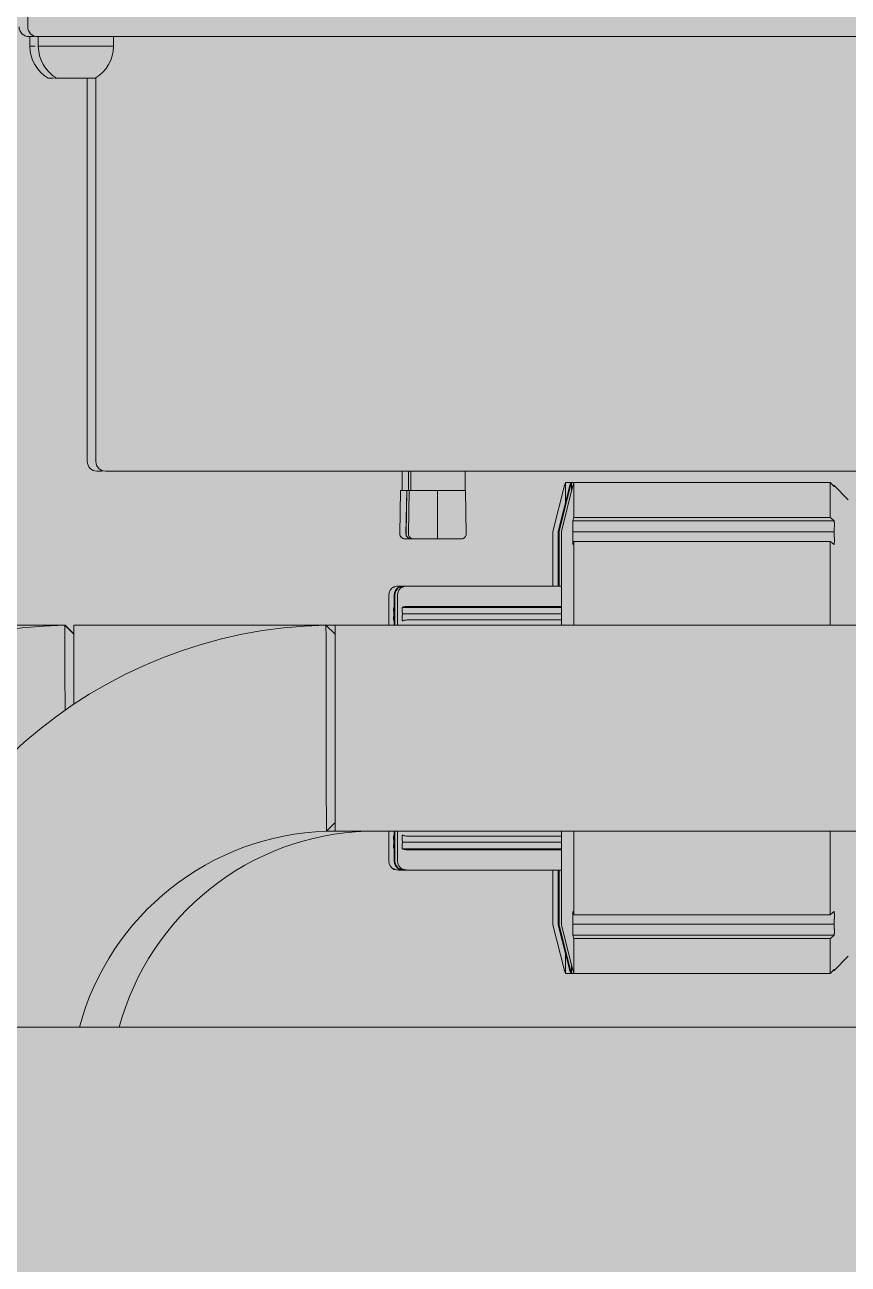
# Model space of a CAD drawing. Header units: centimetres. Extents: x 405564 to 502064, y 46284 to 60634.
# Drawn here: x 484903.15 to 484911.67, y 56693.66 to 56706.49 of the extents above; entities that cross this region are included whole.
import ezdxf

# ---------------------------------------------------------------- set-up
doc = ezdxf.new("R2010")
doc.units = ezdxf.units.CM
doc.layers.get('0').update_dxf_attribs({"color": 8, "lineweight": 9})
doc.layers.add('0-KRCN-MİMARİ-220526', color=8, linetype='Continuous', lineweight=9)
doc.layers.add('Visible (ISO)', color=8, linetype='Continuous', lineweight=18)
doc.layers.add('AS_NOT_MIMARI', color=8, linetype='Continuous')

# ---------------------------------------------------------------- blocks, each defined once
blk = doc.blocks.new('A$Cdfb98813')
h = blk.add_hatch()
h.set_pattern_fill('ANGLE', color=256, scale=0.3)
h.set_pattern_definition([(0, (182.2423, -979.0145), (0, 2.0955), [1.524, -0.5715]), (90, (182.2423, -979.0145), (-2.0955, 1e-16), [1.524, -0.5715])])
h.paths.add_polyline_path([(1918.018, 199.001), (1545.018, 199.001), (1545.018, 300), (1515.018, 300), (1515.018, 199.001), (238.979, 199.001), (238.979, -429.5), (238.979, -658.015), (1918.018, -658.015)])
h.paths.add_polyline_path([(268.979, -429.5), (268.979, 169.001), (1888.018, 169.001), (1888.018, -628.015), (268.979, -628.015), (268.979, -453.5)], flags=16)
h.paths.add_polyline_path([(1888.018, -429.5), (268.979, -429.5), (268.979, -459.5), (1888.018, -459.5)], flags=0)
h = blk.add_hatch()
h.set_pattern_fill('ANGLE', color=256)
h.set_pattern_definition([(0, (-483849.746, -58273.935), (0, 6.985), [5.08, -1.905]), (90, (-483849.746, -58273.935), (-6.985, 4e-16), [5.08, -1.905])])
h.paths.add_polyline_path([(425.139, -15.05), (800.139, -15.05), (800.139, -100), (900, -100), (900.139, -15.05), (1700, -15.05), (1700, -100), (1800, -100), (1800.139, -15.05), (2235.139, -15.05), (2235.139, -206), (425.139, -206.05)])
at = {"layer": 'Visible (ISO)'}
for p, q in [((1053.43, -125.492), (1053.43, -126.092)), ((1053.441, -126.192), (1053.496, -126.192)), ((1053.451, -126.292), (1053.451, -126.192)), ((1053.53, -126.192), (1053.926, -126.192)), ((1053.54, -126.292), (1053.54, -126.192)), ((1066.826, -126.192), (1053.926, -126.192)), ((1054.32, -126.292), (1054.32, -126.192)), ((1053.506, -126.292), (1053.451, -126.292)), ((1053.451, -126.292), (1053.506, -126.292)), ((1054.32, -126.292), (1053.54, -126.292)), ((1053.54, -126.292), (1054.32, -126.292)), ((1053.641, -126.623), (1053.696, -126.623)), ((1053.712, -126.623), (1053.767, -126.623)), ((1053.73, -126.623), (1054.13, -126.623)), ((1053.801, -126.623), (1054.136, -126.623)), ((1054.047, -126.623), (1054.047, -130.592)), ((1054.136, -126.62), (1054.136, -130.592)), ((1054.147, -130.692), (1054.202, -130.692)), ((1054.236, -130.692), (1054.632, -130.692)), ((1066.132, -130.692), (1054.632, -130.692)), ((1057.292, -130.692), (1057.292, -130.692)), ((1057.293, -130.692), (1057.293, -130.692)), ((1057.31, -130.892), (1057.31, -130.692)), ((1057.356, -130.692), (1057.356, -130.692)), ((1057.357, -130.692), (1057.357, -130.692)), ((1057.373, -130.892), (1057.373, -130.692)), ((1057.381, -130.692), (1057.381, -130.692)), ((1057.382, -130.692), (1057.382, -130.692)), ((1057.399, -130.892), (1057.399, -130.692)), ((1057.674, -130.692), (1057.674, -130.692)), ((1057.96, -130.893), (1057.961, -130.693)), ((1057.965, -130.692), (1057.965, -130.693)), ((1057.292, -130.892), (1057.285, -131.341)), ((1057.293, -130.892), (1057.286, -131.341)), ((1057.31, -130.892), (1057.293, -130.892)), ((1057.356, -130.892), (1057.348, -131.341)), ((1057.357, -130.892), (1057.349, -131.341)), ((1057.373, -130.892), (1057.356, -130.892)), ((1057.381, -130.892), (1057.373, -131.341)), ((1057.382, -130.892), (1057.374, -131.341)), ((1057.399, -130.892), (1057.382, -130.892)), ((1057.674, -130.892), (1057.674, -131.341)), ((1057.96, -130.893), (1057.964, -130.893)), ((1057.965, -130.893), (1057.973, -131.341)), ((1058.87, -131.315), (1058.989, -130.841)), ((1058.925, -131.315), (1059.044, -130.841)), ((1058.934, -131.315), (1059.052, -130.841)), ((1058.959, -131.315), (1059.078, -130.841)), ((1058.999, -130.81), (1058.988, -130.852)), ((1058.991, -130.841), (1058.989, -130.841)), ((1058.999, -131.021), (1058.999, -130.81)), ((1058.999, -130.81), (1059.054, -130.81)), ((1059.054, -130.81), (1059.043, -130.852)), ((1059.046, -130.841), (1059.044, -130.841)), ((1059.062, -130.81), (1059.052, -130.852)), ((1059.054, -130.841), (1059.052, -130.841)), ((1059.054, -130.841), (1059.054, -130.81)), ((1059.054, -130.81), (1059.062, -130.81)), ((1059.062, -130.903), (1059.062, -130.81)), ((1059.062, -130.81), (1059.087, -130.81)), ((1059.087, -130.81), (1059.077, -130.852)), ((1059.08, -130.841), (1059.078, -130.841)), ((1059.087, -131.172), (1059.087, -130.81)), ((1059.087, -130.81), (1061.743, -130.81)), ((1061.743, -130.81), (1061.743, -131.172)), ((1061.782, -130.841), (1061.773, -130.841)), ((1061.929, -130.988), (1061.782, -130.841)), ((1059.077, -131.206), (1059.087, -131.172)), ((1059.077, -131.206), (1061.784, -131.206)), ((1061.743, -131.172), (1059.087, -131.172)), ((1057.335, -131.392), (1057.335, -131.392)), ((1057.39, -131.392), (1057.335, -131.392)), ((1057.399, -131.392), (1057.398, -131.392)), ((1057.424, -131.392), (1057.399, -131.392)), ((1057.424, -131.392), (1057.424, -131.392)), ((1057.674, -131.392), (1057.424, -131.392)), ((1057.923, -131.392), (1057.674, -131.392)), ((1058.87, -131.315), (1058.87, -131.882)), ((1058.925, -131.315), (1058.925, -131.882)), ((1058.934, -131.315), (1058.934, -131.882)), ((1058.959, -131.315), (1058.959, -132.285)), ((1061.782, -131.32), (1059.078, -131.32)), ((1059.087, -131.419), (1059.077, -131.453)), ((1059.087, -132.285), (1059.087, -131.419)), ((1059.087, -131.419), (1061.743, -131.419)), ((1061.743, -131.419), (1061.743, -132.285)), ((1057.223, -131.888), (1057.234, -131.888)), ((1057.325, -131.882), (1057.27, -131.882)), ((1057.278, -131.888), (1057.286, -131.888)), ((1057.286, -131.888), (1057.297, -131.888)), ((1057.312, -131.888), (1057.323, -131.888)), ((1057.334, -131.882), (1057.325, -131.882)), ((1057.359, -131.882), (1057.334, -131.882)), ((1058.959, -131.882), (1057.359, -131.882)), ((1057.17, -132.285), (1057.17, -131.977)), ((1057.225, -132.285), (1057.225, -131.977)), ((1057.234, -132.285), (1057.234, -131.977)), ((1057.259, -132.285), (1057.259, -131.977)), ((1057.222, -132.102), (1057.225, -132.102)), ((1057.223, -132.168), (1057.225, -132.168)), ((1057.31, -132.102), (1058.959, -132.102)), ((1057.312, -132.168), (1058.959, -132.168)), ((1057.359, -132.092), (1058.959, -132.092)), ((1053.817, -132.285), (1050.1, -132.285)), ((1053.815, -132.286), (1053.909, -132.378)), ((1053.909, -132.285), (1053.909, -133.103)), ((1053.909, -132.285), (1056.614, -132.285)), ((1056.519, -132.286), (1056.614, -132.378)), ((1056.614, -132.285), (1056.614, -134.418)), ((1056.614, -132.285), (1112.132, -132.285)), ((1058.959, -132.233), (1057.359, -132.233)), ((1056.614, -134.328), (1056.524, -134.42)), ((1056.526, -134.418), (1056.614, -134.418)), ((1056.614, -134.418), (1112.132, -134.418)), ((1056.939, -134.418), (1056.938, -134.42)), ((1057.17, -134.727), (1057.17, -134.418)), ((1057.225, -134.727), (1057.225, -134.418)), ((1057.234, -134.727), (1057.234, -134.418)), ((1057.259, -134.727), (1057.259, -134.418)), ((1057.359, -134.47), (1058.959, -134.47)), ((1058.959, -134.418), (1058.959, -135.388)), ((1059.087, -135.284), (1059.087, -134.418)), ((1061.743, -134.418), (1061.743, -135.284)), ((1057.222, -134.601), (1057.225, -134.601)), ((1057.223, -134.535), (1057.225, -134.535)), ((1057.31, -134.601), (1058.959, -134.601)), ((1057.312, -134.535), (1058.959, -134.535)), ((1058.959, -134.612), (1057.359, -134.612)), ((1057.223, -134.815), (1057.234, -134.815)), ((1057.27, -134.822), (1057.325, -134.822)), ((1057.278, -134.815), (1057.286, -134.815)), ((1057.286, -134.815), (1057.297, -134.815)), ((1057.312, -134.815), (1057.323, -134.815)), ((1057.325, -134.822), (1057.334, -134.822)), ((1057.334, -134.822), (1057.359, -134.822)), ((1057.359, -134.822), (1058.959, -134.822)), ((1058.87, -134.822), (1058.87, -135.388)), ((1058.925, -134.822), (1058.925, -135.388)), ((1058.934, -134.822), (1058.934, -135.388)), ((1059.077, -135.25), (1059.087, -135.284)), ((1061.782, -135.383), (1059.078, -135.383)), ((1061.743, -135.284), (1059.087, -135.284)), ((1058.87, -135.388), (1058.989, -135.862)), ((1058.925, -135.388), (1059.044, -135.862)), ((1058.934, -135.388), (1059.052, -135.862)), ((1058.959, -135.388), (1059.078, -135.862)), ((1059.087, -135.531), (1059.077, -135.497)), ((1059.077, -135.497), (1061.784, -135.497)), ((1059.087, -135.893), (1059.087, -135.531)), ((1059.087, -135.531), (1061.743, -135.531)), ((1061.743, -135.531), (1061.743, -135.893)), ((1058.999, -135.893), (1058.999, -135.682)), ((1061.929, -135.715), (1061.782, -135.862)), ((1058.988, -135.851), (1058.999, -135.893)), ((1058.991, -135.862), (1058.989, -135.862)), ((1059.054, -135.893), (1058.999, -135.893)), ((1059.043, -135.851), (1059.054, -135.893)), ((1059.046, -135.862), (1059.044, -135.862)), ((1059.052, -135.851), (1059.062, -135.893)), ((1059.054, -135.862), (1059.052, -135.862)), ((1059.054, -135.893), (1059.054, -135.862)), ((1059.062, -135.893), (1059.054, -135.893)), ((1059.062, -135.893), (1059.062, -135.8)), ((1059.087, -135.893), (1059.062, -135.893)), ((1059.077, -135.851), (1059.087, -135.893)), ((1059.08, -135.862), (1059.078, -135.862)), ((1061.743, -135.893), (1059.087, -135.893)), ((1061.782, -135.862), (1061.773, -135.862)), ((989.155, -136.45), (1151.675, -136.45))]:
    blk.add_line(p, q, dxfattribs=at)
for centre, radius, start, end in [((1053.441, -126.092), 0.1, 180, 270), ((1053.53, -126.092), 0.1, 180, 270), ((1053.841, -126.288), 0.39, 180.4674, 239.1448), ((1053.93, -126.288), 0.39, 180.4674, 239.1448), ((1053.93, -126.288), 0.39, 300.8552, 359.5326), ((1053.912, -126.289), 0.39, 239.0821, 239.1447), ((1054.001, -126.289), 0.39, 239.0821, 239.1447), ((1054.147, -130.592), 0.1, 180, 270), ((1054.236, -130.592), 0.1, 180, 270), ((1057.27, -131.977), 0.1, 118.0831, 180), ((1057.325, -131.977), 0.1, 118.0831, 180), ((1057.334, -131.977), 0.1, 118.0831, 180), ((1057.359, -131.977), 0.1, 118.0831, 180), ((1053.909, -137.162), 4.877, 91.1052, 171.6094), ((1056.614, -137.162), 4.877, 91.1052, 171.6094), ((1056.614, -137.162), 2.743, 91.8651, 164.9646), ((1057.027, -137.162), 2.743, 91.8651, 164.9646), ((1057.27, -134.727), 0.1, 180, 241.9169), ((1057.325, -134.727), 0.1, 180, 241.9169), ((1057.334, -134.727), 0.1, 180, 241.9169), ((1057.359, -134.727), 0.1, 180, 241.9169)]:
    blk.add_arc(centre, radius, start, end, dxfattribs=at)
for centre, major_axis, ratio, start_param, end_param in [((1057.591, -130.892), (-0.281, 0), 0.000038, 5.702763, 6.260468), ((1057.654, -130.892), (-0.281, 0), 0.000038, 5.476557, 6.260468), ((1057.68, -130.892), (0.281, 0), 0.000038, 0.022717, 3.118876), ((1057.654, -130.892), (-0.281, 0), 0.000038, 4.429411, 4.882199), ((1057.654, -130.892), (0.281, 0), 0.000038, 0.022717, 0.329474), ((1057.335, -131.342), (-0.0501, 0), 0.998472, 6.265732, 7.853982), ((1057.335, -131.342), (0, 0.05), 0.998463, 1.553343, 3.141593), ((1057.398, -131.342), (-0.0501, 0), 0.998472, 6.265732, 7.853982), ((1057.399, -131.342), (0, 0.05), 0.998463, 1.553343, 3.141593), ((1057.424, -131.342), (-0.0501, 0), 0.998472, 6.265732, 7.853982), ((1057.424, -131.342), (0, 0.05), 0.998463, 1.553343, 3.141593), ((1057.674, -131.342), (0, 0.05), 0.003068, 3.141593, 4.729842), ((1057.923, -131.342), (0.0501, 0), 0.998472, 4.712389, 6.300639), ((1069.112, -135.3), (-10.036, 0), 0.629301, 6.275317, 6.296272)]:
    blk.add_ellipse(centre, major_axis=major_axis, ratio=ratio, start_param=start_param, end_param=end_param, dxfattribs=at)
for points, weights in [([(1057.293, -130.692), (1057.293, -130.692), (1057.292, -130.692)], [1.49117359308, 1.49524774734, 1.38869566347]), ([(1057.293, -130.692), (1057.293, -130.692), (1057.293, -130.692)], [1.3883988655, 1.48739385542, 1.49117359308]), ([(1057.356, -130.692), (1057.356, -130.692), (1057.356, -130.692)], [1.49117359308, 1.49524774734, 1.38869566347]), ([(1057.357, -130.692), (1057.357, -130.692), (1057.356, -130.692)], [1.3883988655, 1.48739385542, 1.49117359308]), ([(1057.382, -130.692), (1057.382, -130.692), (1057.381, -130.692)], [1.49117359308, 1.49524774734, 1.38869566347]), ([(1057.382, -130.692), (1057.382, -130.692), (1057.382, -130.692)], [1.3883988655, 1.48739385542, 1.49117359308]), ([(1057.964, -130.693), (1057.964, -130.693), (1057.964, -130.693)], [1.42467385359, 1.43401750028, 1.44260258549]), ([(1057.292, -130.892), (1057.293, -130.892), (1057.293, -130.892)], [1.39750268949, 1.60466859609, 1.39721844084]), ([(1057.293, -130.892), (1057.326, -130.892), (1057.356, -130.892)], [1.40867692508, 1.45240680466, 1.479272493]), ([(1057.356, -130.892), (1057.356, -130.892), (1057.357, -130.892)], [1.39750268949, 1.60466859609, 1.39721844084]), ([(1057.357, -130.892), (1057.369, -130.892), (1057.381, -130.892)], [1.40867692508, 1.42507265597, 1.43909772006]), ([(1057.381, -130.892), (1057.382, -130.892), (1057.382, -130.892)], [1.39750268949, 1.60466859609, 1.39721844084]), ([(1057.382, -130.892), (1057.529, -130.892), (1057.674, -130.892)], [1.40867692507, 1.62903609591, 1.42117105869]), ([(1057.674, -130.892), (1057.821, -130.892), (1057.965, -130.893)], [1.4181885145, 1.6498013543, 1.4315444698]), ([(1057.965, -130.893), (1057.965, -130.893), (1057.964, -130.893)], [1.42303877056, 1.53275992077, 1.53784980168]), ([(1058.989, -130.841), (1058.987, -130.846), (1058.988, -130.852)], [3.23810976118, 3.24166448263, 3.23952660427]), ([(1059.044, -130.841), (1059.042, -130.846), (1059.043, -130.852)], [3.23810976118, 3.24166448263, 3.23952660427]), ([(1059.052, -130.841), (1059.051, -130.846), (1059.052, -130.852)], [3.23810976118, 3.24166448263, 3.23952660427]), ([(1059.078, -130.841), (1059.076, -130.846), (1059.077, -130.852)], [3.23810976118, 3.24166448263, 3.23952660427]), ([(1061.743, -130.81), (1061.763, -130.831), (1061.784, -130.852)], [1.02199171203, 1.0207070589, 1.01935490039]), ([(1061.784, -130.852), (1061.787, -130.846), (1061.782, -130.841)], [1.5597989968, 1.56082836341, 1.55911680131]), ([(1059.077, -131.206), (1059.076, -131.263), (1059.078, -131.32)], [3.2402977176, 3.24243610486, 3.2388805373]), ([(1061.743, -131.172), (1061.763, -131.189), (1061.784, -131.206)], [1.02199171204, 1.02070705891, 1.01935490039]), ([(1061.784, -131.206), (1061.787, -131.263), (1061.782, -131.32)], [1.55979899676, 1.56082836338, 1.5591168013]), ([(1059.078, -131.32), (1059.076, -131.387), (1059.077, -131.453)], [3.23810976118, 3.24166448263, 3.23952660427]), ([(1061.784, -131.453), (1061.787, -131.387), (1061.782, -131.32)], [1.5597989968, 1.56082836341, 1.55911680131]), ([(1061.743, -131.419), (1061.763, -131.436), (1061.784, -131.453)], [1.02199171205, 1.02070705892, 1.0193549004]), ([(1061.743, -135.284), (1061.763, -135.267), (1061.784, -135.25)], [1.02199171204, 1.02070705891, 1.01935490039]), ([(1061.784, -135.25), (1061.787, -135.317), (1061.782, -135.383)], [1.55969605482, 1.5607253535, 1.55901390437]), ([(1059.078, -135.383), (1059.076, -135.44), (1059.077, -135.497)], [3.23810976118, 3.24166448263, 3.23952660427]), ([(1061.784, -135.497), (1061.787, -135.44), (1061.782, -135.383)], [1.5597989968, 1.56082836341, 1.55911680131]), ([(1061.743, -135.531), (1061.763, -135.514), (1061.784, -135.497)], [1.02199171203, 1.0207070589, 1.01935490038]), ([(1058.988, -135.851), (1058.987, -135.857), (1058.989, -135.862)], [3.2402977176, 3.24243610487, 3.2388805373]), ([(1059.043, -135.851), (1059.042, -135.857), (1059.044, -135.862)], [3.2402977176, 3.24243610487, 3.2388805373]), ([(1059.052, -135.851), (1059.051, -135.857), (1059.052, -135.862)], [3.2402977176, 3.24243610487, 3.2388805373]), ([(1059.077, -135.851), (1059.076, -135.857), (1059.078, -135.862)], [3.2402977176, 3.24243610487, 3.2388805373]), ([(1061.743, -135.893), (1061.763, -135.872), (1061.784, -135.851)], [1.02199171203, 1.0207070589, 1.01935490038]), ([(1061.784, -135.851), (1061.787, -135.857), (1061.782, -135.862)], [1.55979899676, 1.56082836338, 1.5591168013])]:
    blk.add_rational_spline(points, weights, degree=2, dxfattribs=at)
for points in [[(1057.292, -130.692), (1057.298, -130.692), (1057.304, -130.692), (1057.31, -130.692)], [(1057.356, -130.692), (1057.362, -130.692), (1057.368, -130.692), (1057.373, -130.692)], [(1057.381, -130.692), (1057.387, -130.692), (1057.393, -130.692), (1057.399, -130.692)], [(1057.961, -130.693), (1057.962, -130.693), (1057.963, -130.693), (1057.964, -130.693)], [(1057.277, -131.894), (1057.277, -131.894), (1057.278, -131.893), (1057.279, -131.893)], [(1057.289, -131.888), (1057.3, -131.884), (1057.313, -131.882), (1057.325, -131.882)], [(1057.225, -132.1), (1057.224, -132.101), (1057.223, -132.101), (1057.222, -132.102)], [(1053.817, -132.285), (1053.817, -132.285), (1053.817, -132.285), (1053.817, -132.285)], [(1053.817, -132.285), (1053.848, -132.316), (1053.879, -132.346), (1053.909, -132.377)], [(1057.222, -132.243), (1057.223, -132.243), (1057.224, -132.242), (1057.225, -132.242)], [(1057.225, -134.462), (1057.224, -134.461), (1057.223, -134.461), (1057.222, -134.46)], [(1057.222, -134.601), (1057.223, -134.602), (1057.224, -134.602), (1057.225, -134.603)], [(1057.279, -134.811), (1057.278, -134.81), (1057.277, -134.81), (1057.277, -134.809)], [(1057.325, -134.822), (1057.313, -134.822), (1057.3, -134.819), (1057.289, -134.815)]]:
    blk.add_open_spline(points, degree=3, dxfattribs=at)
for points, knots in [([(1057.373, -130.692), (1057.371, -130.692), (1057.369, -130.692), (1057.366, -130.692), (1057.354, -130.692), (1057.342, -130.692), (1057.33, -130.692), (1057.318, -130.692), (1057.306, -130.692), (1057.293, -130.692)], [0.7259962, 0.7259962, 0.7259962, 0.7259962, 0.75, 0.75, 0.75, 0.875, 0.875, 0.875, 1, 1, 1, 1]), ([(1057.399, -130.692), (1057.397, -130.692), (1057.395, -130.692), (1057.394, -130.692), (1057.382, -130.692), (1057.369, -130.692), (1057.357, -130.692)], [0.85764, 0.85764, 0.85764, 0.85764, 0.875, 0.875, 0.875, 1, 1, 1, 1]), ([(1057.674, -130.692), (1057.661, -130.692), (1057.649, -130.692), (1057.637, -130.692), (1057.625, -130.692), (1057.613, -130.692), (1057.601, -130.692), (1057.589, -130.692), (1057.576, -130.692), (1057.564, -130.692), (1057.552, -130.692), (1057.54, -130.692), (1057.528, -130.692), (1057.516, -130.692), (1057.504, -130.692), (1057.492, -130.692), (1057.48, -130.692), (1057.468, -130.692), (1057.455, -130.692), (1057.443, -130.692), (1057.431, -130.692), (1057.419, -130.692), (1057.407, -130.692), (1057.395, -130.692), (1057.382, -130.692)], [0, 0, 0, 0, 0.125, 0.125, 0.125, 0.25, 0.25, 0.25, 0.375, 0.375, 0.375, 0.5, 0.5, 0.5, 0.625, 0.625, 0.625, 0.75, 0.75, 0.75, 0.875, 0.875, 0.875, 1, 1, 1, 1]), ([(1057.965, -130.693), (1057.952, -130.693), (1057.94, -130.693), (1057.928, -130.693), (1057.916, -130.693), (1057.904, -130.693), (1057.892, -130.692), (1057.88, -130.692), (1057.868, -130.692), (1057.856, -130.692), (1057.844, -130.692), (1057.832, -130.692), (1057.819, -130.692), (1057.807, -130.692), (1057.795, -130.692), (1057.783, -130.692), (1057.771, -130.692), (1057.759, -130.692), (1057.747, -130.692), (1057.735, -130.692), (1057.723, -130.692), (1057.711, -130.692), (1057.699, -130.692), (1057.686, -130.692), (1057.674, -130.692)], [0, 0, 0, 0, 0.125, 0.125, 0.125, 0.25, 0.25, 0.25, 0.375, 0.375, 0.375, 0.5, 0.5, 0.5, 0.625, 0.625, 0.625, 0.75, 0.75, 0.75, 0.875, 0.875, 0.875, 1, 1, 1, 1]), ([(1057.222, -131.894), (1057.22, -131.893), (1057.22, -131.892), (1057.22, -131.891), (1057.221, -131.89), (1057.223, -131.888)], [-0.4506792, -0.4506792, -0.4506792, -0.4506792, -0.4024589, -0.4024589, -0.3366871, -0.3366871, -0.3366871, -0.3366871]), ([(1057.222, -131.894), (1057.225, -131.892), (1057.229, -131.891), (1057.243, -131.884), (1057.258, -131.882), (1057.27, -131.882)], [-0.04795054, -0.04795054, -0.04795054, -0.04795054, -0.03698305, -0.03698305, 0, 0, 0, 0]), ([(1057.277, -131.894), (1057.275, -131.893), (1057.275, -131.892), (1057.275, -131.891), (1057.276, -131.89), (1057.278, -131.888)], [-0.4506792, -0.4506792, -0.4506792, -0.4506792, -0.4024589, -0.4024589, -0.3366871, -0.3366871, -0.3366871, -0.3366871]), ([(1057.285, -131.894), (1057.284, -131.893), (1057.284, -131.892), (1057.284, -131.891), (1057.284, -131.89), (1057.286, -131.888)], [-0.4506792, -0.4506792, -0.4506792, -0.4506792, -0.4024589, -0.4024589, -0.3366871, -0.3366871, -0.3366871, -0.3366871]), ([(1057.285, -131.894), (1057.289, -131.892), (1057.292, -131.891), (1057.307, -131.884), (1057.321, -131.882), (1057.334, -131.882)], [-0.04795054, -0.04795054, -0.04795054, -0.04795054, -0.03698305, -0.03698305, 0, 0, 0, 0]), ([(1057.31, -131.894), (1057.309, -131.893), (1057.309, -131.892), (1057.309, -131.891), (1057.31, -131.89), (1057.312, -131.888)], [-0.4506792, -0.4506792, -0.4506792, -0.4506792, -0.4024589, -0.4024589, -0.3366871, -0.3366871, -0.3366871, -0.3366871]), ([(1057.31, -131.894), (1057.314, -131.892), (1057.317, -131.891), (1057.332, -131.884), (1057.347, -131.882), (1057.359, -131.882)], [-0.04795054, -0.04795054, -0.04795054, -0.04795054, -0.03698305, -0.03698305, 0, 0, 0, 0]), ([(1057.223, -132.168), (1057.221, -132.155), (1057.22, -132.142), (1057.22, -132.121), (1057.22, -132.111), (1057.222, -132.102)], [-0.4682307, -0.4682307, -0.4682307, -0.4682307, -0.4024589, -0.4024589, -0.3542386, -0.3542386, -0.3542386, -0.3542386]), ([(1057.222, -132.243), (1057.22, -132.232), (1057.22, -132.221), (1057.22, -132.198), (1057.221, -132.183), (1057.223, -132.168)], [-0.4506792, -0.4506792, -0.4506792, -0.4506792, -0.4024589, -0.4024589, -0.3366871, -0.3366871, -0.3366871, -0.3366871]), ([(1057.312, -132.168), (1057.31, -132.155), (1057.309, -132.142), (1057.309, -132.121), (1057.309, -132.111), (1057.31, -132.102)], [-0.4682307, -0.4682307, -0.4682307, -0.4682307, -0.4024589, -0.4024589, -0.3542386, -0.3542386, -0.3542386, -0.3542386]), ([(1057.31, -132.243), (1057.309, -132.232), (1057.309, -132.221), (1057.309, -132.198), (1057.31, -132.183), (1057.312, -132.168)], [-0.4506792, -0.4506792, -0.4506792, -0.4506792, -0.4024589, -0.4024589, -0.3366871, -0.3366871, -0.3366871, -0.3366871]), ([(1057.359, -132.092), (1057.347, -132.092), (1057.332, -132.094), (1057.317, -132.099), (1057.314, -132.1), (1057.31, -132.102)], [-0.59352464, -0.59352464, -0.59352464, -0.59352464, -0.55650825, -0.55650825, -0.54557287, -0.54557287, -0.54557287, -0.54557287]), ([(1053.817, -133.166), (1053.816, -132.953), (1053.816, -132.752), (1053.816, -132.598), (1053.816, -132.499), (1053.815, -132.42), (1053.815, -132.367), (1053.815, -132.314), (1053.815, -132.286), (1053.815, -132.286)], [-0.9722475, -0.9722475, -0.9722475, -0.9722475, -0.875, -0.875, -0.875, -0.8125, -0.8125, -0.8125, -0.7500877, -0.7500877, -0.7500877, -0.7500877]), ([(1053.817, -132.287), (1053.817, -132.286), (1053.817, -132.285), (1053.817, -132.285), (1053.817, -132.285), (1053.817, -132.285), (1053.817, -132.285)], [-0.01069402, -0.01069402, -0.01069402, -0.01069402, 0, 0, 0, 0.00001575, 0.00001575, 0.00001575, 0.00001575]), ([(1056.521, -133.352), (1056.521, -133.072), (1056.52, -132.795), (1056.52, -132.598), (1056.52, -132.499), (1056.52, -132.42), (1056.52, -132.367), (1056.519, -132.314), (1056.519, -132.286), (1056.519, -132.286)], [-1, -1, -1, -1, -0.875, -0.875, -0.875, -0.8125, -0.8125, -0.8125, -0.7500877, -0.7500877, -0.7500877, -0.7500877]), ([(1057.31, -132.243), (1057.314, -132.241), (1057.317, -132.24), (1057.332, -132.235), (1057.347, -132.233), (1057.359, -132.233)], [-0.04795054, -0.04795054, -0.04795054, -0.04795054, -0.03698305, -0.03698305, 0, 0, 0, 0]), ([(1056.524, -134.42), (1056.524, -134.42), (1056.524, -134.42), (1056.524, -134.42), (1056.524, -134.42), (1056.524, -134.392), (1056.524, -134.338), (1056.524, -134.284), (1056.523, -134.206), (1056.523, -134.106), (1056.523, -134.007), (1056.523, -133.889), (1056.522, -133.76), (1056.522, -133.63), (1056.522, -133.491), (1056.521, -133.352)], [-0.2501612, -0.2501612, -0.2501612, -0.2501612, -0.25, -0.25, -0.25, -0.1875, -0.1875, -0.1875, -0.125, -0.125, -0.125, -0.0625, -0.0625, -0.0625, 0, 0, 0, 0]), ([(1056.938, -134.42), (1056.938, -134.42), (1056.938, -134.42), (1056.938, -134.42), (1056.938, -134.42), (1056.938, -134.419), (1056.938, -134.418)], [-0.250161246, -0.250161246, -0.250161246, -0.250161246, -0.25, -0.25, -0.25, -0.24188931, -0.24188931, -0.24188931, -0.24188931]), ([(1057.223, -134.535), (1057.221, -134.52), (1057.22, -134.506), (1057.22, -134.482), (1057.22, -134.471), (1057.222, -134.46)], [-0.4682307, -0.4682307, -0.4682307, -0.4682307, -0.4024589, -0.4024589, -0.3542386, -0.3542386, -0.3542386, -0.3542386]), ([(1057.312, -134.535), (1057.31, -134.52), (1057.309, -134.506), (1057.309, -134.482), (1057.309, -134.471), (1057.31, -134.46)], [-0.4682307, -0.4682307, -0.4682307, -0.4682307, -0.4024589, -0.4024589, -0.3542386, -0.3542386, -0.3542386, -0.3542386]), ([(1057.359, -134.47), (1057.347, -134.47), (1057.332, -134.468), (1057.317, -134.463), (1057.314, -134.462), (1057.31, -134.46)], [-0.59352463, -0.59352463, -0.59352463, -0.59352463, -0.55654158, -0.55654158, -0.54557409, -0.54557409, -0.54557409, -0.54557409]), ([(1057.222, -134.601), (1057.22, -134.592), (1057.22, -134.582), (1057.22, -134.562), (1057.221, -134.548), (1057.223, -134.535)], [-0.4506792, -0.4506792, -0.4506792, -0.4506792, -0.4024589, -0.4024589, -0.3366871, -0.3366871, -0.3366871, -0.3366871]), ([(1057.31, -134.601), (1057.309, -134.592), (1057.309, -134.582), (1057.309, -134.562), (1057.31, -134.548), (1057.312, -134.535)], [-0.4506792, -0.4506792, -0.4506792, -0.4506792, -0.4024589, -0.4024589, -0.3366871, -0.3366871, -0.3366871, -0.3366871]), ([(1057.31, -134.601), (1057.314, -134.603), (1057.317, -134.604), (1057.332, -134.609), (1057.347, -134.612), (1057.359, -134.612)], [-0.04795177, -0.04795177, -0.04795177, -0.04795177, -0.03701639, -0.03701639, 0, 0, 0, 0]), ([(1057.223, -134.815), (1057.221, -134.814), (1057.22, -134.813), (1057.22, -134.811), (1057.22, -134.81), (1057.222, -134.809)], [-0.4682307, -0.4682307, -0.4682307, -0.4682307, -0.4024589, -0.4024589, -0.3542386, -0.3542386, -0.3542386, -0.3542386]), ([(1057.27, -134.822), (1057.258, -134.822), (1057.243, -134.819), (1057.229, -134.813), (1057.225, -134.811), (1057.222, -134.809)], [-0.59352463, -0.59352463, -0.59352463, -0.59352463, -0.55654158, -0.55654158, -0.54557409, -0.54557409, -0.54557409, -0.54557409]), ([(1057.278, -134.815), (1057.276, -134.814), (1057.275, -134.813), (1057.275, -134.811), (1057.275, -134.81), (1057.277, -134.809)], [-0.4682307, -0.4682307, -0.4682307, -0.4682307, -0.4024589, -0.4024589, -0.3542386, -0.3542386, -0.3542386, -0.3542386]), ([(1057.286, -134.815), (1057.284, -134.814), (1057.284, -134.813), (1057.284, -134.811), (1057.284, -134.81), (1057.285, -134.809)], [-0.4682307, -0.4682307, -0.4682307, -0.4682307, -0.4024589, -0.4024589, -0.3542386, -0.3542386, -0.3542386, -0.3542386]), ([(1057.334, -134.822), (1057.321, -134.822), (1057.307, -134.819), (1057.292, -134.813), (1057.289, -134.811), (1057.285, -134.809)], [-0.59352463, -0.59352463, -0.59352463, -0.59352463, -0.55654158, -0.55654158, -0.54557409, -0.54557409, -0.54557409, -0.54557409]), ([(1057.312, -134.815), (1057.31, -134.814), (1057.309, -134.813), (1057.309, -134.811), (1057.309, -134.81), (1057.31, -134.809)], [-0.4682307, -0.4682307, -0.4682307, -0.4682307, -0.4024589, -0.4024589, -0.3542386, -0.3542386, -0.3542386, -0.3542386]), ([(1057.359, -134.822), (1057.347, -134.822), (1057.332, -134.819), (1057.317, -134.813), (1057.314, -134.811), (1057.31, -134.809)], [-0.59352463, -0.59352463, -0.59352463, -0.59352463, -0.55654158, -0.55654158, -0.54557409, -0.54557409, -0.54557409, -0.54557409])]:
    blk.add_open_spline(points, degree=3, knots=knots, dxfattribs=at)
blk = doc.blocks.new('A$C6A10306C')
at = {"layer": 'AS_NOT_MIMARI'}
blk.add_blockref('A$Cdfb98813', (13285.68, -3801.454), dxfattribs=at)

msp = doc.modelspace()

# ---------------------------------------------------------------- block references
at = {"layer": '0-KRCN-MİMARİ-220526'}
msp.add_blockref('A$C6A10306C', (470564.066, 60634.016), dxfattribs=at)

doc.saveas('drawing.dxf')
